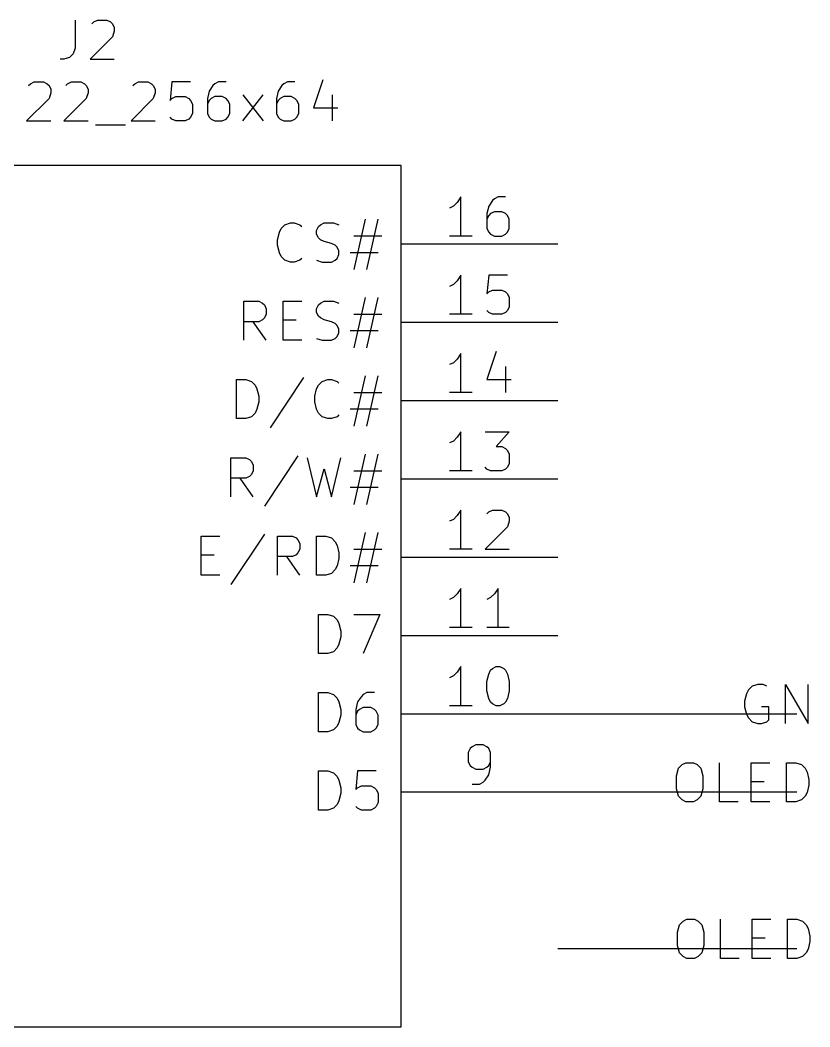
# Model space of a CAD drawing. Extents: x -0.4 to 16.1, y -11.3 to -0.4.
# Drawn here: x 1.488 to 2.497, y -4.487 to -3.201 of the extents above; entities that cross this region are included whole.
import ezdxf

# ---------------------------------------------------------------- set-up
doc = ezdxf.new("R2010")
doc.units = 0
doc.header["$MEASUREMENT"] = 0
for name, color, linetype in [('CYAN2', 4, 'CONTINUOUS'), ('GRAY1', 251, 'CONTINUOUS'), ('GREEN3', 91, 'CONTINUOUS'), ('LYELLOW', 51, 'CONTINUOUS'), ('RED2', 1, 'CONTINUOUS'), ('RED3', 11, 'CONTINUOUS')]:
    doc.layers.add(name, color=color, linetype=linetype)

msp = doc.modelspace()

# ---------------------------------------------------------------- linework, layer by layer
at = {"layer": 'CYAN2', "linetype": 'CONTINUOUS'}
for p, q in [((1.5581, -3.2011), (1.5581, -3.2369)), ((1.5819, -3.2035), (1.5867, -3.2011)), ((1.5867, -3.2011), (1.5986, -3.2011)), ((1.5986, -3.2011), (1.6034, -3.2035)), ((1.5796, -3.2059), (1.5819, -3.2035)), ((1.6034, -3.2035), (1.6058, -3.2059)), ((1.6058, -3.2059), (1.6081, -3.2107)), ((1.6081, -3.2107), (1.6081, -3.2154)), ((1.6058, -3.2226), (1.5772, -3.2511)), ((1.6081, -3.2154), (1.6058, -3.2226)), ((1.5581, -3.2369), (1.5558, -3.244)), ((1.5439, -3.2511), (1.5391, -3.2511)), ((1.551, -3.2488), (1.5439, -3.2511)), ((1.5558, -3.244), (1.551, -3.2488)), ((1.5772, -3.2511), (1.6081, -3.2511)), ((1.8748, -3.2775), (1.8629, -3.3132)), ((1.4986, -3.2847), (1.501, -3.2823)), ((1.501, -3.2823), (1.5058, -3.2799)), ((1.5058, -3.2799), (1.5177, -3.2799)), ((1.5177, -3.2799), (1.5224, -3.2823)), ((1.5224, -3.2823), (1.5248, -3.2847)), ((1.5248, -3.2847), (1.5272, -3.2894)), ((1.5272, -3.2894), (1.5272, -3.2942)), ((1.5462, -3.2847), (1.5486, -3.2823)), ((1.5486, -3.2823), (1.5534, -3.2799)), ((1.5534, -3.2799), (1.5653, -3.2799)), ((1.5653, -3.2799), (1.57, -3.2823)), ((1.57, -3.2823), (1.5724, -3.2847)), ((1.5724, -3.2847), (1.5748, -3.2894)), ((1.5748, -3.2894), (1.5748, -3.2942)), ((1.6319, -3.2847), (1.6343, -3.2823)), ((1.6343, -3.2823), (1.6391, -3.2799)), ((1.6391, -3.2799), (1.651, -3.2799)), ((1.651, -3.2799), (1.6558, -3.2823)), ((1.6558, -3.2823), (1.6581, -3.2847)), ((1.6581, -3.2847), (1.6605, -3.2894)), ((1.6605, -3.2894), (1.6605, -3.2942)), ((1.6819, -3.2799), (1.6796, -3.3037)), ((1.7058, -3.2799), (1.6819, -3.2799)), ((1.7296, -3.2918), (1.7272, -3.3013)), ((1.7343, -3.2847), (1.7296, -3.2918)), ((1.7367, -3.2823), (1.7343, -3.2847)), ((1.7415, -3.2799), (1.7367, -3.2823)), ((1.751, -3.2799), (1.7415, -3.2799)), ((1.8177, -3.2918), (1.8153, -3.3013)), ((1.8224, -3.2847), (1.8177, -3.2918)), ((1.8248, -3.2823), (1.8224, -3.2847)), ((1.8296, -3.2799), (1.8248, -3.2823)), ((1.8391, -3.2799), (1.8296, -3.2799)), ((1.5248, -3.3013), (1.4962, -3.3299)), ((1.5272, -3.2942), (1.5248, -3.3013)), ((1.5724, -3.3013), (1.5439, -3.3299)), ((1.5748, -3.2942), (1.5724, -3.3013)), ((1.6581, -3.3013), (1.6296, -3.3299)), ((1.6605, -3.2942), (1.6581, -3.3013)), ((1.6796, -3.3037), (1.6819, -3.3013)), ((1.6819, -3.3013), (1.6867, -3.2989)), ((1.6867, -3.2989), (1.6986, -3.2989)), ((1.6986, -3.2989), (1.7034, -3.3013)), ((1.7034, -3.3013), (1.7058, -3.3037)), ((1.7058, -3.3037), (1.7081, -3.3085)), ((1.7272, -3.3013), (1.7272, -3.3204)), ((1.7296, -3.3037), (1.7272, -3.3085)), ((1.7319, -3.3013), (1.7296, -3.3037)), ((1.7367, -3.2989), (1.7319, -3.3013)), ((1.7462, -3.2989), (1.7367, -3.2989)), ((1.751, -3.3013), (1.7462, -3.2989)), ((1.7534, -3.3037), (1.751, -3.3013)), ((1.7558, -3.3085), (1.7534, -3.3037)), ((1.7724, -3.3299), (1.7986, -3.2966)), ((1.7724, -3.2966), (1.7986, -3.3299)), ((1.8153, -3.3013), (1.8153, -3.3204)), ((1.8177, -3.3037), (1.8153, -3.3085)), ((1.82, -3.3013), (1.8177, -3.3037)), ((1.8248, -3.2989), (1.82, -3.3013)), ((1.8343, -3.2989), (1.8248, -3.2989)), ((1.8391, -3.3013), (1.8343, -3.2989)), ((1.8415, -3.3037), (1.8391, -3.3013)), ((1.8438, -3.3085), (1.8415, -3.3037)), ((1.8867, -3.2966), (1.8867, -3.3299)), ((1.7081, -3.3085), (1.7081, -3.3204)), ((1.7558, -3.3204), (1.7558, -3.3085)), ((1.8438, -3.3204), (1.8438, -3.3085)), ((1.8629, -3.3132), (1.8938, -3.3132)), ((1.4962, -3.3299), (1.5272, -3.3299)), ((1.5439, -3.3299), (1.5748, -3.3299)), ((1.6296, -3.3299), (1.6605, -3.3299)), ((1.6819, -3.3275), (1.6796, -3.3251)), ((1.6867, -3.3299), (1.6819, -3.3275)), ((1.6986, -3.3299), (1.6867, -3.3299)), ((1.7034, -3.3275), (1.6986, -3.3299)), ((1.7058, -3.3251), (1.7034, -3.3275)), ((1.7081, -3.3204), (1.7058, -3.3251)), ((1.7272, -3.3204), (1.7296, -3.3251)), ((1.7296, -3.3251), (1.7319, -3.3275)), ((1.7319, -3.3275), (1.7367, -3.3299)), ((1.7367, -3.3299), (1.7462, -3.3299)), ((1.7462, -3.3299), (1.751, -3.3275)), ((1.751, -3.3275), (1.7534, -3.3251)), ((1.7534, -3.3251), (1.7558, -3.3204)), ((1.8153, -3.3204), (1.8177, -3.3251)), ((1.8177, -3.3251), (1.82, -3.3275)), ((1.82, -3.3275), (1.8248, -3.3299)), ((1.8248, -3.3299), (1.8343, -3.3299)), ((1.8343, -3.3299), (1.8391, -3.3275)), ((1.8391, -3.3275), (1.8415, -3.3251)), ((1.8415, -3.3251), (1.8438, -3.3204)), ((1.5843, -3.3347), (1.6224, -3.3347)), ((1.9286, -3.4554), (1.9143, -3.5197)), ((1.931, -3.5197), (1.9453, -3.4554)), ((1.8191, -3.472), (1.8215, -3.4673)), ((1.8215, -3.4673), (1.8262, -3.4625)), ((1.8262, -3.4625), (1.8334, -3.4601)), ((1.8334, -3.4601), (1.8381, -3.4601)), ((1.8381, -3.4601), (1.8453, -3.4625)), ((1.8453, -3.4625), (1.8477, -3.4649)), ((1.8667, -3.4697), (1.8691, -3.4649)), ((1.8667, -3.4744), (1.8667, -3.4697)), ((1.8691, -3.4649), (1.8715, -3.4625)), ((1.8715, -3.4625), (1.8762, -3.4601)), ((1.8762, -3.4601), (1.8881, -3.4601)), ((1.8881, -3.4601), (1.8953, -3.4625)), ((1.8167, -3.4816), (1.8191, -3.472)), ((1.8167, -3.4887), (1.8167, -3.4816)), ((1.8691, -3.4792), (1.8667, -3.4744)), ((1.8715, -3.4816), (1.8691, -3.4792)), ((1.8762, -3.4839), (1.8715, -3.4816)), ((1.8858, -3.4863), (1.8762, -3.4839)), ((1.9143, -3.4768), (1.95, -3.4768)), ((1.8191, -3.4982), (1.8167, -3.4887)), ((1.8905, -3.4887), (1.8858, -3.4863)), ((1.8929, -3.4911), (1.8905, -3.4887)), ((1.8953, -3.4959), (1.8929, -3.4911)), ((1.8953, -3.5006), (1.8953, -3.4959)), ((1.8215, -3.503), (1.8191, -3.4982)), ((1.8262, -3.5078), (1.8215, -3.503)), ((1.8334, -3.5101), (1.8262, -3.5078)), ((1.8381, -3.5101), (1.8334, -3.5101)), ((1.8453, -3.5078), (1.8381, -3.5101)), ((1.8477, -3.5054), (1.8453, -3.5078)), ((1.8667, -3.5078), (1.8739, -3.5101)), ((1.8739, -3.5101), (1.8858, -3.5101)), ((1.8858, -3.5101), (1.8905, -3.5078)), ((1.8905, -3.5078), (1.8929, -3.5054)), ((1.8929, -3.5054), (1.8953, -3.5006)), ((1.9453, -3.4982), (1.9096, -3.4982)), ((1.7739, -3.6101), (1.7739, -3.5601)), ((1.7739, -3.5601), (1.7929, -3.5601)), ((1.7929, -3.5601), (1.7977, -3.5625)), ((1.8239, -3.6101), (1.8239, -3.5601)), ((1.8239, -3.5601), (1.8477, -3.5601)), ((1.8715, -3.5625), (1.8762, -3.5601)), ((1.8762, -3.5601), (1.8881, -3.5601)), ((1.8881, -3.5601), (1.8953, -3.5625)), ((1.9286, -3.5554), (1.9143, -3.6197)), ((1.931, -3.6197), (1.9453, -3.5554)), ((1.7977, -3.5625), (1.8, -3.5649)), ((1.8, -3.5649), (1.8024, -3.5697)), ((1.8024, -3.5697), (1.8024, -3.5768)), ((1.8667, -3.5697), (1.8691, -3.5649)), ((1.8667, -3.5744), (1.8667, -3.5697)), ((1.8691, -3.5792), (1.8667, -3.5744)), ((1.8691, -3.5649), (1.8715, -3.5625)), ((1.7929, -3.5863), (1.7739, -3.5863)), ((1.8024, -3.6101), (1.7858, -3.5863)), ((1.7977, -3.5839), (1.7929, -3.5863)), ((1.8, -3.5816), (1.7977, -3.5839)), ((1.8024, -3.5768), (1.8, -3.5816)), ((1.8239, -3.5839), (1.8405, -3.5839)), ((1.8715, -3.5816), (1.8691, -3.5792)), ((1.8762, -3.5839), (1.8715, -3.5816)), ((1.8858, -3.5863), (1.8762, -3.5839)), ((1.8905, -3.5887), (1.8858, -3.5863)), ((1.9143, -3.5768), (1.95, -3.5768)), ((1.8929, -3.5911), (1.8905, -3.5887)), ((1.8953, -3.5959), (1.8929, -3.5911)), ((1.8953, -3.6006), (1.8953, -3.5959)), ((1.9453, -3.5982), (1.9096, -3.5982)), ((1.8477, -3.6101), (1.8239, -3.6101)), ((1.8667, -3.6078), (1.8739, -3.6101)), ((1.8739, -3.6101), (1.8858, -3.6101)), ((1.8858, -3.6101), (1.8905, -3.6078)), ((1.8905, -3.6078), (1.8929, -3.6054)), ((1.8929, -3.6054), (1.8953, -3.6006)), ((1.7643, -3.7101), (1.7643, -3.6601)), ((1.7643, -3.6601), (1.7762, -3.6601)), ((1.7762, -3.6601), (1.7834, -3.6625)), ((1.7834, -3.6625), (1.7881, -3.6673)), ((1.85, -3.6578), (1.8072, -3.722)), ((1.8691, -3.6673), (1.8739, -3.6625)), ((1.8739, -3.6625), (1.881, -3.6601)), ((1.881, -3.6601), (1.8858, -3.6601)), ((1.8858, -3.6601), (1.8929, -3.6625)), ((1.8929, -3.6625), (1.8953, -3.6649)), ((1.9286, -3.6554), (1.9143, -3.7197)), ((1.931, -3.7197), (1.9453, -3.6554)), ((1.7881, -3.6673), (1.7905, -3.672)), ((1.7905, -3.672), (1.7929, -3.6816)), ((1.8643, -3.6816), (1.8667, -3.672)), ((1.8667, -3.672), (1.8691, -3.6673)), ((1.9143, -3.6768), (1.95, -3.6768)), ((1.7929, -3.6887), (1.7905, -3.6982)), ((1.7929, -3.6816), (1.7929, -3.6887)), ((1.8643, -3.6887), (1.8643, -3.6816)), ((1.8667, -3.6982), (1.8643, -3.6887)), ((1.7881, -3.703), (1.7834, -3.7078)), ((1.7905, -3.6982), (1.7881, -3.703)), ((1.8691, -3.703), (1.8667, -3.6982)), ((1.8739, -3.7078), (1.8691, -3.703)), ((1.9453, -3.6982), (1.9096, -3.6982)), ((1.7762, -3.7101), (1.7643, -3.7101)), ((1.7834, -3.7078), (1.7762, -3.7101)), ((1.881, -3.7101), (1.8739, -3.7078)), ((1.8858, -3.7101), (1.881, -3.7101)), ((1.8929, -3.7078), (1.8858, -3.7101)), ((1.8953, -3.7054), (1.8929, -3.7078)), ((1.7572, -3.8101), (1.7572, -3.7601)), ((1.7572, -3.7601), (1.7762, -3.7601)), ((1.7762, -3.7601), (1.781, -3.7625)), ((1.781, -3.7625), (1.7834, -3.7649)), ((1.7834, -3.7649), (1.7858, -3.7697)), ((1.8429, -3.7578), (1.8, -3.822)), ((1.8548, -3.7601), (1.8667, -3.8101)), ((1.8858, -3.8101), (1.8977, -3.7601)), ((1.9286, -3.7554), (1.9143, -3.8197)), ((1.931, -3.8197), (1.9453, -3.7554)), ((1.7858, -3.7768), (1.7834, -3.7816)), ((1.7858, -3.7697), (1.7858, -3.7768)), ((1.8667, -3.8101), (1.8762, -3.7744)), ((1.8762, -3.7744), (1.8858, -3.8101)), ((1.9143, -3.7768), (1.95, -3.7768)), ((1.7762, -3.7863), (1.7572, -3.7863)), ((1.7858, -3.8101), (1.7691, -3.7863)), ((1.781, -3.7839), (1.7762, -3.7863)), ((1.7834, -3.7816), (1.781, -3.7839)), ((1.9453, -3.7982), (1.9096, -3.7982)), ((1.9286, -3.8554), (1.9143, -3.9197)), ((1.931, -3.9197), (1.9453, -3.8554)), ((1.7191, -3.9101), (1.7191, -3.8601)), ((1.7191, -3.8601), (1.7429, -3.8601)), ((1.8, -3.8578), (1.7572, -3.922)), ((1.8167, -3.9101), (1.8167, -3.8601)), ((1.8167, -3.8601), (1.8358, -3.8601)), ((1.8358, -3.8601), (1.8405, -3.8625)), ((1.8405, -3.8625), (1.8429, -3.8649)), ((1.8429, -3.8649), (1.8453, -3.8697)), ((1.8453, -3.8697), (1.8453, -3.8768)), ((1.8667, -3.9101), (1.8667, -3.8601)), ((1.8667, -3.8601), (1.8786, -3.8601)), ((1.8786, -3.8601), (1.8858, -3.8625)), ((1.8858, -3.8625), (1.8905, -3.8673)), ((1.8905, -3.8673), (1.8929, -3.872)), ((1.8429, -3.8816), (1.8405, -3.8839)), ((1.8453, -3.8768), (1.8429, -3.8816)), ((1.8929, -3.872), (1.8953, -3.8816)), ((1.8953, -3.8816), (1.8953, -3.8887)), ((1.9143, -3.8768), (1.95, -3.8768)), ((1.7191, -3.8839), (1.7358, -3.8839)), ((1.8358, -3.8863), (1.8167, -3.8863)), ((1.8453, -3.9101), (1.8286, -3.8863)), ((1.8405, -3.8839), (1.8358, -3.8863)), ((1.8953, -3.8887), (1.8929, -3.8982)), ((1.8858, -3.9078), (1.8786, -3.9101)), ((1.8905, -3.903), (1.8858, -3.9078)), ((1.8929, -3.8982), (1.8905, -3.903)), ((1.9453, -3.8982), (1.9096, -3.8982)), ((1.7429, -3.9101), (1.7191, -3.9101)), ((1.8786, -3.9101), (1.8667, -3.9101)), ((1.8691, -4.0101), (1.8691, -3.9601)), ((1.8691, -3.9601), (1.881, -3.9601)), ((1.881, -3.9601), (1.8881, -3.9625)), ((1.9143, -3.9601), (1.9477, -3.9601)), ((1.9477, -3.9601), (1.9262, -4.0101)), ((1.8881, -3.9625), (1.8929, -3.9673)), ((1.8929, -3.9673), (1.8953, -3.972)), ((1.8953, -3.972), (1.8977, -3.9816)), ((1.8977, -3.9816), (1.8977, -3.9887)), ((1.8953, -3.9982), (1.8929, -4.003)), ((1.8977, -3.9887), (1.8953, -3.9982)), ((1.881, -4.0101), (1.8691, -4.0101)), ((1.8881, -4.0078), (1.881, -4.0101)), ((1.8929, -4.003), (1.8881, -4.0078)), ((1.8691, -4.1101), (1.8691, -4.0601)), ((1.8691, -4.0601), (1.881, -4.0601)), ((1.881, -4.0601), (1.8881, -4.0625)), ((1.8881, -4.0625), (1.8929, -4.0673)), ((1.9262, -4.0625), (1.9239, -4.0649)), ((1.931, -4.0601), (1.9262, -4.0625)), ((1.9405, -4.0601), (1.931, -4.0601)), ((1.8929, -4.0673), (1.8953, -4.072)), ((1.8953, -4.072), (1.8977, -4.0816)), ((1.9191, -4.072), (1.9167, -4.0816)), ((1.9239, -4.0649), (1.9191, -4.072)), ((1.8977, -4.0887), (1.8953, -4.0982)), ((1.8977, -4.0816), (1.8977, -4.0887)), ((1.9167, -4.0816), (1.9167, -4.1006)), ((1.9191, -4.0839), (1.9167, -4.0887)), ((1.9215, -4.0816), (1.9191, -4.0839)), ((1.9262, -4.0792), (1.9215, -4.0816)), ((1.9358, -4.0792), (1.9262, -4.0792)), ((1.9405, -4.0816), (1.9358, -4.0792)), ((1.9429, -4.0839), (1.9405, -4.0816)), ((1.9453, -4.0887), (1.9429, -4.0839)), ((1.9453, -4.1006), (1.9453, -4.0887)), ((1.8953, -4.0982), (1.8929, -4.103)), ((1.9167, -4.1006), (1.9191, -4.1054)), ((1.9429, -4.1054), (1.9453, -4.1006)), ((1.881, -4.1101), (1.8691, -4.1101)), ((1.8881, -4.1078), (1.881, -4.1101)), ((1.8929, -4.103), (1.8881, -4.1078)), ((1.9191, -4.1054), (1.9215, -4.1078)), ((1.9215, -4.1078), (1.9262, -4.1101)), ((1.9262, -4.1101), (1.9358, -4.1101)), ((1.9358, -4.1101), (1.9405, -4.1078)), ((1.9405, -4.1078), (1.9429, -4.1054)), ((1.8691, -4.2101), (1.8691, -4.1601)), ((1.8691, -4.1601), (1.881, -4.1601)), ((1.881, -4.1601), (1.8881, -4.1625)), ((1.8881, -4.1625), (1.8929, -4.1673)), ((1.9191, -4.1601), (1.9167, -4.1839)), ((1.9429, -4.1601), (1.9191, -4.1601)), ((1.8929, -4.1673), (1.8953, -4.172)), ((1.8953, -4.172), (1.8977, -4.1816)), ((1.8977, -4.1887), (1.8953, -4.1982)), ((1.8977, -4.1816), (1.8977, -4.1887)), ((1.9167, -4.1839), (1.9191, -4.1816)), ((1.9191, -4.1816), (1.9239, -4.1792)), ((1.9239, -4.1792), (1.9358, -4.1792)), ((1.9358, -4.1792), (1.9405, -4.1816)), ((1.9405, -4.1816), (1.9429, -4.1839)), ((1.9429, -4.1839), (1.9453, -4.1887)), ((1.9453, -4.1887), (1.9453, -4.2006)), ((1.8929, -4.203), (1.8881, -4.2078)), ((1.8953, -4.1982), (1.8929, -4.203)), ((1.9453, -4.2006), (1.9429, -4.2054)), ((1.881, -4.2101), (1.8691, -4.2101)), ((1.8881, -4.2078), (1.881, -4.2101)), ((1.9191, -4.2078), (1.9167, -4.2054)), ((1.9239, -4.2101), (1.9191, -4.2078)), ((1.9358, -4.2101), (1.9239, -4.2101)), ((1.9405, -4.2078), (1.9358, -4.2101)), ((1.9429, -4.2054), (1.9405, -4.2078))]:
    msp.add_line(p, q, dxfattribs=at)
at = {"layer": 'GRAY1', "linetype": 'CONTINUOUS'}
for p, q in [((2.4303, -4.0496), (2.4232, -4.0519)), ((2.4375, -4.0496), (2.4303, -4.0496)), ((2.4422, -4.0519), (2.4375, -4.0496)), ((2.466, -4.0996), (2.466, -4.0496)), ((2.466, -4.0496), (2.4946, -4.0996)), ((2.4946, -4.0996), (2.4946, -4.0496)), ((2.416, -4.0615), (2.4136, -4.071)), ((2.4184, -4.0567), (2.416, -4.0615)), ((2.4232, -4.0519), (2.4184, -4.0567)), ((2.4136, -4.071), (2.4136, -4.0781)), ((2.4136, -4.0781), (2.416, -4.0877)), ((2.416, -4.0877), (2.4184, -4.0924)), ((2.4446, -4.0781), (2.4351, -4.0781)), ((2.4446, -4.0948), (2.4446, -4.0781)), ((2.4184, -4.0924), (2.4232, -4.0972)), ((2.4232, -4.0972), (2.4303, -4.0996)), ((2.4303, -4.0996), (2.4351, -4.0996)), ((2.4351, -4.0996), (2.4422, -4.0972)), ((2.4422, -4.0972), (2.4446, -4.0948)), ((2.3291, -4.1567), (2.3339, -4.1519)), ((2.3339, -4.1519), (2.3386, -4.1496)), ((2.3386, -4.1496), (2.3482, -4.1496)), ((2.3482, -4.1496), (2.3529, -4.1519)), ((2.3529, -4.1519), (2.3577, -4.1567)), ((2.3815, -4.1996), (2.3815, -4.1496)), ((2.422, -4.1996), (2.422, -4.1496)), ((2.422, -4.1496), (2.4458, -4.1496)), ((2.4672, -4.1996), (2.4672, -4.1496)), ((2.4672, -4.1496), (2.4791, -4.1496)), ((2.4791, -4.1496), (2.4863, -4.1519)), ((2.4863, -4.1519), (2.491, -4.1567)), ((2.3267, -4.1662), (2.3291, -4.1567)), ((2.3577, -4.1567), (2.3601, -4.1662)), ((2.491, -4.1567), (2.4934, -4.1615)), ((2.4934, -4.1615), (2.4958, -4.171)), ((2.3267, -4.1829), (2.3267, -4.1662)), ((2.3601, -4.1662), (2.3601, -4.1829)), ((2.422, -4.1734), (2.4386, -4.1734)), ((2.4958, -4.1781), (2.4934, -4.1877)), ((2.4958, -4.171), (2.4958, -4.1781)), ((2.3291, -4.1924), (2.3267, -4.1829)), ((2.3601, -4.1829), (2.3577, -4.1924)), ((2.4934, -4.1877), (2.491, -4.1924)), ((2.3339, -4.1972), (2.3291, -4.1924)), ((2.3386, -4.1996), (2.3339, -4.1972)), ((2.3482, -4.1996), (2.3386, -4.1996)), ((2.3529, -4.1972), (2.3482, -4.1996)), ((2.3577, -4.1924), (2.3529, -4.1972)), ((2.4053, -4.1996), (2.3815, -4.1996)), ((2.4458, -4.1996), (2.422, -4.1996)), ((2.4791, -4.1996), (2.4672, -4.1996)), ((2.4863, -4.1972), (2.4791, -4.1996)), ((2.491, -4.1924), (2.4863, -4.1972)), ((2.3279, -4.3662), (2.3303, -4.3567)), ((2.3303, -4.3567), (2.3351, -4.3519)), ((2.3351, -4.3519), (2.3398, -4.3496)), ((2.3398, -4.3496), (2.3494, -4.3496)), ((2.3494, -4.3496), (2.3541, -4.3519)), ((2.3541, -4.3519), (2.3589, -4.3567)), ((2.3589, -4.3567), (2.3613, -4.3662)), ((2.3827, -4.3996), (2.3827, -4.3496)), ((2.4232, -4.3996), (2.4232, -4.3496)), ((2.4232, -4.3496), (2.447, -4.3496)), ((2.4684, -4.3996), (2.4684, -4.3496)), ((2.4684, -4.3496), (2.4803, -4.3496)), ((2.4803, -4.3496), (2.4875, -4.3519)), ((2.4875, -4.3519), (2.4922, -4.3567)), ((2.4922, -4.3567), (2.4946, -4.3615)), ((2.3279, -4.3829), (2.3279, -4.3662)), ((2.3613, -4.3662), (2.3613, -4.3829)), ((2.4946, -4.3615), (2.497, -4.371)), ((2.497, -4.371), (2.497, -4.3781)), ((2.3303, -4.3924), (2.3279, -4.3829)), ((2.3613, -4.3829), (2.3589, -4.3924)), ((2.4232, -4.3734), (2.4398, -4.3734)), ((2.497, -4.3781), (2.4946, -4.3877)), ((2.3351, -4.3972), (2.3303, -4.3924)), ((2.3398, -4.3996), (2.3351, -4.3972)), ((2.3541, -4.3972), (2.3494, -4.3996)), ((2.3589, -4.3924), (2.3541, -4.3972)), ((2.4875, -4.3972), (2.4803, -4.3996)), ((2.4922, -4.3924), (2.4875, -4.3972)), ((2.4946, -4.3877), (2.4922, -4.3924)), ((2.3494, -4.3996), (2.3398, -4.3996)), ((2.4065, -4.3996), (2.3827, -4.3996)), ((2.447, -4.3996), (2.4232, -4.3996)), ((2.4803, -4.3996), (2.4684, -4.3996))]:
    msp.add_line(p, q, dxfattribs=at)
at = {"layer": 'GREEN3', "linetype": 'CONTINUOUS'}
for p, q in [((2.1748, -4.087), (2.4803, -4.087)), ((2.1748, -4.187), (2.4803, -4.187)), ((2.1748, -4.387), (2.4803, -4.387))]:
    msp.add_line(p, q, dxfattribs=at)
at = {"layer": 'LYELLOW', "linetype": 'CONTINUOUS'}
for p, q in [((1.9748, -3.387), (1.1748, -3.387)), ((1.9748, -4.487), (1.9748, -3.387)), ((1.1748, -4.487), (1.9748, -4.487))]:
    msp.add_line(p, q, dxfattribs=at)
at = {"layer": 'RED2', "linetype": 'CONTINUOUS'}
for p, q in [((1.9748, -3.387), (1.1748, -3.387)), ((1.9748, -4.487), (1.9748, -3.387)), ((1.9748, -3.487), (2.1748, -3.487)), ((1.9748, -3.587), (2.1748, -3.587)), ((1.9748, -3.687), (2.1748, -3.687)), ((1.9748, -3.787), (2.1748, -3.787)), ((1.9748, -3.887), (2.1748, -3.887)), ((1.9748, -3.987), (2.1748, -3.987)), ((1.9748, -4.087), (2.1748, -4.087)), ((1.9748, -4.187), (2.1748, -4.187)), ((1.1748, -4.487), (1.9748, -4.487))]:
    msp.add_line(p, q, dxfattribs=at)
at = {"layer": 'RED3', "linetype": 'CONTINUOUS'}
for p, q in [((2.051, -3.4269), (2.0462, -3.434)), ((2.051, -3.4769), (2.051, -3.4269)), ((2.0915, -3.4316), (2.0867, -3.4388)), ((2.0939, -3.4293), (2.0915, -3.4316)), ((2.0986, -3.4269), (2.0939, -3.4293)), ((2.1081, -3.4269), (2.0986, -3.4269)), ((2.0415, -3.4388), (2.0367, -3.4412)), ((2.0462, -3.434), (2.0415, -3.4388)), ((2.0867, -3.4388), (2.0843, -3.4483)), ((2.0939, -3.4459), (2.0891, -3.4483)), ((2.1034, -3.4459), (2.0939, -3.4459)), ((2.1081, -3.4483), (2.1034, -3.4459)), ((2.0843, -3.4483), (2.0843, -3.4674)), ((2.0867, -3.4507), (2.0843, -3.4555)), ((2.0891, -3.4483), (2.0867, -3.4507)), ((2.1105, -3.4507), (2.1081, -3.4483)), ((2.1129, -3.4555), (2.1105, -3.4507)), ((2.1129, -3.4674), (2.1129, -3.4555)), ((2.0843, -3.4674), (2.0867, -3.4721)), ((2.1105, -3.4721), (2.1129, -3.4674)), ((2.0653, -3.4769), (2.0367, -3.4769)), ((2.0867, -3.4721), (2.0891, -3.4745)), ((2.0891, -3.4745), (2.0939, -3.4769)), ((2.0939, -3.4769), (2.1034, -3.4769)), ((2.1034, -3.4769), (2.1081, -3.4745)), ((2.1081, -3.4745), (2.1105, -3.4721)), ((2.0462, -3.534), (2.0415, -3.5388)), ((2.051, -3.5269), (2.0462, -3.534)), ((2.051, -3.5769), (2.051, -3.5269)), ((2.0867, -3.5269), (2.0843, -3.5507)), ((2.1105, -3.5269), (2.0867, -3.5269)), ((2.0415, -3.5388), (2.0367, -3.5412)), ((2.0843, -3.5507), (2.0867, -3.5483)), ((2.0867, -3.5483), (2.0915, -3.5459)), ((2.0915, -3.5459), (2.1034, -3.5459)), ((2.1034, -3.5459), (2.1081, -3.5483)), ((2.1081, -3.5483), (2.1105, -3.5507)), ((2.1105, -3.5507), (2.1129, -3.5555)), ((2.1129, -3.5555), (2.1129, -3.5674)), ((2.0867, -3.5745), (2.0843, -3.5721)), ((2.0915, -3.5769), (2.0867, -3.5745)), ((2.1081, -3.5745), (2.1034, -3.5769)), ((2.1105, -3.5721), (2.1081, -3.5745)), ((2.1129, -3.5674), (2.1105, -3.5721)), ((2.0653, -3.5769), (2.0367, -3.5769)), ((2.1034, -3.5769), (2.0915, -3.5769)), ((2.0962, -3.6245), (2.0843, -3.6602)), ((2.0415, -3.6388), (2.0367, -3.6412)), ((2.0462, -3.634), (2.0415, -3.6388)), ((2.051, -3.6269), (2.0462, -3.634)), ((2.051, -3.6769), (2.051, -3.6269)), ((2.1081, -3.6436), (2.1081, -3.6769)), ((2.0843, -3.6602), (2.1153, -3.6602)), ((2.0653, -3.6769), (2.0367, -3.6769)), ((2.051, -3.7269), (2.0462, -3.734)), ((2.051, -3.7769), (2.051, -3.7269)), ((2.0819, -3.7269), (2.1129, -3.7269)), ((2.1129, -3.7269), (2.0962, -3.7459)), ((2.0415, -3.7388), (2.0367, -3.7412)), ((2.0462, -3.734), (2.0415, -3.7388)), ((2.0962, -3.7459), (2.1034, -3.7459)), ((2.1034, -3.7459), (2.1081, -3.7483)), ((2.1081, -3.7483), (2.1105, -3.7507)), ((2.1105, -3.7507), (2.1129, -3.7555)), ((2.1129, -3.7674), (2.1105, -3.7721)), ((2.1129, -3.7555), (2.1129, -3.7674)), ((2.0653, -3.7769), (2.0367, -3.7769)), ((2.0843, -3.7745), (2.0819, -3.7721)), ((2.0891, -3.7769), (2.0843, -3.7745)), ((2.1034, -3.7769), (2.0891, -3.7769)), ((2.1081, -3.7745), (2.1034, -3.7769)), ((2.1105, -3.7721), (2.1081, -3.7745)), ((2.051, -3.8269), (2.0462, -3.834)), ((2.051, -3.8769), (2.051, -3.8269)), ((2.0843, -3.8316), (2.0867, -3.8293)), ((2.0867, -3.8293), (2.0915, -3.8269)), ((2.0915, -3.8269), (2.1034, -3.8269)), ((2.1034, -3.8269), (2.1081, -3.8293)), ((2.1081, -3.8293), (2.1105, -3.8316)), ((2.1105, -3.8316), (2.1129, -3.8364)), ((2.0415, -3.8388), (2.0367, -3.8412)), ((2.0462, -3.834), (2.0415, -3.8388)), ((2.1129, -3.8412), (2.1105, -3.8483)), ((2.1129, -3.8364), (2.1129, -3.8412)), ((2.1105, -3.8483), (2.0819, -3.8769)), ((2.0653, -3.8769), (2.0367, -3.8769)), ((2.0819, -3.8769), (2.1129, -3.8769)), ((2.0462, -3.934), (2.0415, -3.9388)), ((2.051, -3.9269), (2.0462, -3.934)), ((2.051, -3.9769), (2.051, -3.9269)), ((2.0939, -3.934), (2.0891, -3.9388)), ((2.0986, -3.9269), (2.0939, -3.934)), ((2.0986, -3.9769), (2.0986, -3.9269)), ((2.0415, -3.9388), (2.0367, -3.9412)), ((2.0891, -3.9388), (2.0843, -3.9412)), ((2.0653, -3.9769), (2.0367, -3.9769)), ((2.1129, -3.9769), (2.0843, -3.9769)), ((2.0462, -4.034), (2.0415, -4.0388)), ((2.051, -4.0269), (2.0462, -4.034)), ((2.051, -4.0769), (2.051, -4.0269)), ((2.0843, -4.0459), (2.0867, -4.0364)), ((2.0867, -4.0364), (2.0891, -4.0316)), ((2.0891, -4.0316), (2.0915, -4.0293)), ((2.0915, -4.0293), (2.0962, -4.0269)), ((2.0962, -4.0269), (2.101, -4.0269)), ((2.101, -4.0269), (2.1058, -4.0293)), ((2.1058, -4.0293), (2.1081, -4.0316)), ((2.1081, -4.0316), (2.1105, -4.0364)), ((2.1105, -4.0364), (2.1129, -4.0459)), ((2.0415, -4.0388), (2.0367, -4.0412)), ((2.0843, -4.0578), (2.0843, -4.0459)), ((2.1129, -4.0459), (2.1129, -4.0578)), ((2.0867, -4.0674), (2.0843, -4.0578)), ((2.1129, -4.0578), (2.1105, -4.0674)), ((2.0891, -4.0721), (2.0867, -4.0674)), ((2.0915, -4.0745), (2.0891, -4.0721)), ((2.0962, -4.0769), (2.0915, -4.0745)), ((2.1058, -4.0745), (2.101, -4.0769)), ((2.1081, -4.0721), (2.1058, -4.0745)), ((2.1105, -4.0674), (2.1081, -4.0721)), ((2.0653, -4.0769), (2.0367, -4.0769)), ((2.101, -4.0769), (2.0962, -4.0769)), ((2.07, -4.1269), (2.0653, -4.1293)), ((2.0796, -4.1269), (2.07, -4.1269)), ((2.0843, -4.1293), (2.0796, -4.1269)), ((2.0629, -4.1316), (2.0605, -4.1364)), ((2.0605, -4.1364), (2.0605, -4.1483)), ((2.0653, -4.1293), (2.0629, -4.1316)), ((2.0867, -4.1316), (2.0843, -4.1293)), ((2.0891, -4.1364), (2.0867, -4.1316)), ((2.0891, -4.1555), (2.0891, -4.1364)), ((2.0605, -4.1483), (2.0629, -4.1531)), ((2.0629, -4.1531), (2.0653, -4.1555)), ((2.0843, -4.1555), (2.0867, -4.1531)), ((2.0867, -4.1531), (2.0891, -4.1483)), ((2.0653, -4.1555), (2.07, -4.1578)), ((2.07, -4.1578), (2.0796, -4.1578)), ((2.0796, -4.1578), (2.0843, -4.1555)), ((2.0819, -4.1721), (2.0867, -4.165)), ((2.0867, -4.165), (2.0891, -4.1555)), ((2.0653, -4.1769), (2.0748, -4.1769)), ((2.0748, -4.1769), (2.0796, -4.1745)), ((2.0796, -4.1745), (2.0819, -4.1721))]:
    msp.add_line(p, q, dxfattribs=at)

doc.saveas('drawing.dxf')
